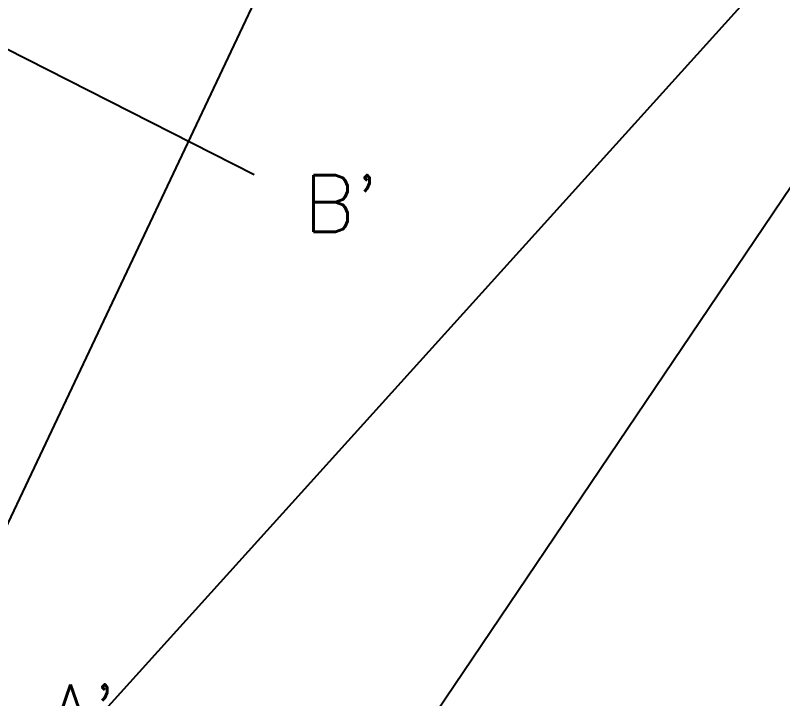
# Model space of a CAD drawing. Header units: metres. Extents: x 543100 to 543604, y 9574012 to 9574398.
# Drawn here: x 543291.3 to 543345.3, y 9574167.8 to 9574215.9 of the extents above; entities that cross this region are included whole.
import ezdxf

# ---------------------------------------------------------------- set-up
doc = ezdxf.new("R2010")
doc.units = ezdxf.units.M
doc.header["$LTSCALE"] = 0.1
doc.linetypes.add('CONTINUO', pattern=[0])
for name, color, linetype in [('C-TINN-BNDY', 110, 'Continuous'), ('E2', 7, 'CONTINUO'), ('PROJ_TERRA_PERFIS', 2, 'Continuous')]:
    doc.layers.add(name, color=color, linetype=linetype)
doc.styles.get("Standard").update_dxf_attribs({"font": 'simplex.shx'})

msp = doc.modelspace()

# ---------------------------------------------------------------- linework, layer by layer
at = {"layer": 'C-TINN-BNDY', "color": 110, "linetype": 'Continuous', "lineweight": -3}
msp.add_polyline3d([(543390.12, 9574269.5, 30.257), (543270.17, 9574136.64, 31.32), (543266.45, 9574086.14, 31.231), (543253.99, 9574062.61, 30.917), (543250.32, 9574065.65, 31.089), (543246.882, 9574070.006, 31), (543236.64, 9574082.97, 30.735), (543224.92, 9574118.64, 30.568)], dxfattribs=at)
at = {"layer": 'E2', "color": 7, "linetype": 'CONTINUO', "flags": 128}
for points in [[(543351.719, 9574309.19), (543270.17, 9574136.639), (543259.303, 9574115.446), (543257.539, 9574110.432), (543256.009, 9574099.024)], [(543253.987, 9574062.608), (543266.449, 9574086.14), (543390.12, 9574269.497), (543403.44, 9574288.258)]]:
    msp.add_lwpolyline(points, dxfattribs=at)
at = {"layer": 'PROJ_TERRA_PERFIS', "elevation": 31, "flags": 128}
msp.add_lwpolyline([(543187.451, 9574266.093), (543308.098, 9574204.725)], dxfattribs=at)

# ---------------------------------------------------------------- texts
at = {"layer": 'PROJ_TERRA_PERFIS'}
for s, p in [("B'", (543311.594, 9574200.681)), ("A'", (543293.642, 9574164.815))]:
    msp.add_text(s, height=4, dxfattribs=at).set_placement(p)

doc.saveas('drawing.dxf')
